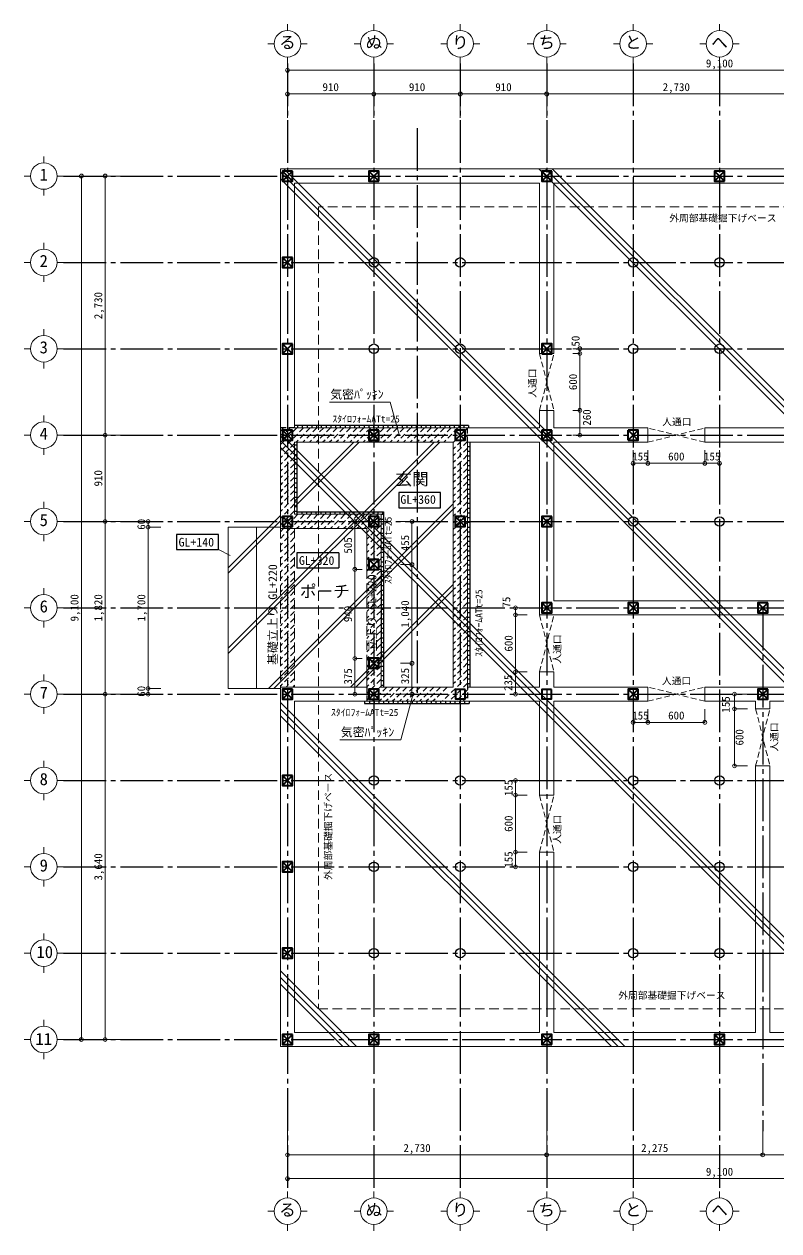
# Model space of a CAD drawing. Units: millimetres at full size, sheet at 1:50. Extents: x -26847 to 9830, y -6970 to 7062.
# Drawn here: x -26847 to -18899, y -5756 to 6961 of the extents above; entities that cross this region are included whole.
import ezdxf
from ezdxf.enums import TextEntityAlignment as Align

# ---------------------------------------------------------------- set-up
doc = ezdxf.new("R2010")
doc.units = ezdxf.units.MM
doc.header["$LTSCALE"] = 50
doc.header["$PDMODE"] = 32
doc.header["$PDSIZE"] = 40
for name, pattern in [('CHAIN2', [12, 9, -1, 1, -1]), ('DASHED1', [1.8, 1.2, -0.6]), ('DASHED2', [3, 2, -1])]:
    doc.linetypes.add(name, pattern=pattern)
for name, color, linetype, lineweight in [('3-0_補助線', 4, 'CHAIN2', 9), ('3-1_通り芯・通り番号', 4, 'Continuous', 9), ('3-2_柱(黄)', 6, 'Continuous', 25), ('3-3_仕上線(黄)', 4, 'Continuous', 9), ('3-4_下地・間柱(水色)', 5, 'Continuous', 25), ('3-5_サッシ・室内建具', 4, 'Continuous', 9), ('3-6_住宅設備・造作', 6, 'Continuous', 25), ('3-7_家具点線', 4, 'DASHED2', 9), ('3-9_建築設備', 4, 'Continuous', 9), ('3-A_文字', 2, 'Continuous', 9), ('3-C_予備', 134, 'DASHED1', 25), ('3-F_寸法・方位', 4, 'Continuous', 9)]:
    doc.layers.add(name, color=color, linetype=linetype, lineweight=lineweight)
doc.styles.add('ＭＳ ゴシック', font='')
doc.styles.get('ＭＳ ゴシック').set_extended_font_data('MS Gothic')

msp = doc.modelspace()

# ---------------------------------------------------------------- linework, layer by layer
at = {"layer": '3-0_補助線', "color": 134, "lineweight": 25}
for p, q in [((-24073.82, 6548.18), (-24073.82, -5342.52)), ((-23163.82, 6548.18), (-23163.82, -5342.52)), ((-22253.82, 6548.18), (-22253.82, -5342.52)), ((-21343.82, 6548.18), (-21343.82, -5342.52)), ((-20433.82, 6548.18), (-20433.82, -5342.52)), ((-19523.82, 6548.18), (-19523.82, -5342.52)), ((-22708.82, 5865.48), (-22708.82, -99.44)), ((-26433.83, 5360.56), (-11719.29, 5360.56)), ((-26433.83, 4450.56), (-11719.29, 4450.56)), ((-26433.83, 3540.56), (-11719.29, 3540.56)), ((-26433.83, 2630.56), (-11719.29, 2630.56)), ((-26433.83, 1720.56), (-11719.29, 1720.56)), ((-26433.83, 810.56), (-11719.29, 810.56)), ((-19068.82, 810.56), (-19068.82, -4704.87)), ((-26433.83, -99.44), (-11719.29, -99.44)), ((-26433.83, -1009.44), (-11719.29, -1009.44)), ((-26433.83, -1919.44), (-11719.29, -1919.44)), ((-26433.83, -2829.44), (-11719.29, -2829.44)), ((-26433.83, -3739.44), (-11719.29, -3739.44))]:
    msp.add_line(p, q, dxfattribs=at)
at = {"layer": '3-1_通り芯・通り番号'}
for p, q in [((-24073.82, 6961.32), (-24073.82, 6894.75)), ((-23163.82, 6961.32), (-23163.82, 6894.75)), ((-22253.82, 6961.32), (-22253.82, 6894.75)), ((-21343.82, 6961.32), (-21343.82, 6894.75)), ((-20433.82, 6961.32), (-20433.82, 6894.75)), ((-19523.82, 6961.32), (-19523.82, 6894.75)), ((-24280.38, 6754.75), (-24213.82, 6754.75)), ((-23933.82, 6754.75), (-23867.25, 6754.75)), ((-23370.38, 6754.75), (-23303.82, 6754.75)), ((-23023.82, 6754.75), (-22957.25, 6754.75)), ((-22460.38, 6754.75), (-22393.82, 6754.75)), ((-22113.82, 6754.75), (-22047.25, 6754.75)), ((-21550.38, 6754.75), (-21483.82, 6754.75)), ((-21203.82, 6754.75), (-21137.25, 6754.75)), ((-20640.38, 6754.75), (-20573.82, 6754.75)), ((-20293.82, 6754.75), (-20227.25, 6754.75)), ((-19730.38, 6754.75), (-19663.82, 6754.75)), ((-19383.82, 6754.75), (-19317.25, 6754.75)), ((-24073.82, 6614.75), (-24073.82, 6548.18)), ((-23163.82, 6614.75), (-23163.82, 6548.18)), ((-22253.82, 6614.75), (-22253.82, 6548.18)), ((-21343.82, 6614.75), (-21343.82, 6548.18)), ((-20433.82, 6614.75), (-20433.82, 6548.18)), ((-19523.82, 6614.75), (-19523.82, 6548.18)), ((-26640.4, 5567.13), (-26640.4, 5500.56)), ((-26846.97, 5360.56), (-26780.4, 5360.56)), ((-26500.4, 5360.56), (-26433.83, 5360.56)), ((-26640.4, 5220.56), (-26640.4, 5153.99)), ((-26640.4, 4657.13), (-26640.4, 4590.56)), ((-26846.97, 4450.56), (-26780.4, 4450.56)), ((-26500.4, 4450.56), (-26433.83, 4450.56)), ((-26640.4, 4310.56), (-26640.4, 4243.99)), ((-26640.4, 3747.13), (-26640.4, 3680.56)), ((-26846.97, 3540.56), (-26780.4, 3540.56)), ((-26500.4, 3540.56), (-26433.83, 3540.56)), ((-26640.4, 3400.56), (-26640.4, 3333.99)), ((-26640.4, 2837.13), (-26640.4, 2770.56)), ((-26846.97, 2630.56), (-26780.4, 2630.56)), ((-26500.4, 2630.56), (-26433.83, 2630.56)), ((-26640.4, 2490.56), (-26640.4, 2423.99)), ((-26640.4, 1927.13), (-26640.4, 1860.56)), ((-26846.97, 1720.56), (-26780.4, 1720.56)), ((-26500.4, 1720.56), (-26433.83, 1720.56)), ((-26640.4, 1580.56), (-26640.4, 1513.99)), ((-26640.4, 1017.13), (-26640.4, 950.56)), ((-26846.97, 810.56), (-26780.4, 810.56)), ((-26500.4, 810.56), (-26433.83, 810.56)), ((-26640.4, 670.56), (-26640.4, 603.99)), ((-26640.4, 107.13), (-26640.4, 40.56)), ((-26846.97, -99.44), (-26780.4, -99.44)), ((-26500.4, -99.44), (-26433.83, -99.44)), ((-26640.4, -239.44), (-26640.4, -306.01)), ((-26640.4, -802.87), (-26640.4, -869.44)), ((-26846.97, -1009.44), (-26780.4, -1009.44)), ((-26500.4, -1009.44), (-26433.83, -1009.44)), ((-26640.4, -1149.44), (-26640.4, -1216.01)), ((-26640.4, -1712.87), (-26640.4, -1779.44)), ((-26846.97, -1919.44), (-26780.4, -1919.44)), ((-26500.4, -1919.44), (-26433.83, -1919.44)), ((-26640.4, -2059.44), (-26640.4, -2126.01)), ((-26640.4, -2622.87), (-26640.4, -2689.44)), ((-26846.97, -2829.44), (-26780.4, -2829.44)), ((-26500.4, -2829.44), (-26433.83, -2829.44)), ((-26640.4, -2969.44), (-26640.4, -3036.01)), ((-26640.4, -3532.87), (-26640.4, -3599.44)), ((-26846.97, -3739.44), (-26780.4, -3739.44)), ((-26500.4, -3739.44), (-26433.83, -3739.44)), ((-26640.4, -3879.44), (-26640.4, -3946.01)), ((-24073.82, -5342.52), (-24073.82, -5409.09)), ((-23163.82, -5342.52), (-23163.82, -5409.09)), ((-22253.82, -5342.52), (-22253.82, -5409.09)), ((-21343.82, -5342.52), (-21343.82, -5409.09)), ((-20433.82, -5342.52), (-20433.82, -5409.09)), ((-19523.82, -5342.52), (-19523.82, -5409.09)), ((-24280.38, -5549.09), (-24213.82, -5549.09)), ((-23933.82, -5549.09), (-23867.25, -5549.09)), ((-23370.38, -5549.09), (-23303.82, -5549.09)), ((-23023.82, -5549.09), (-22957.25, -5549.09)), ((-22460.38, -5549.09), (-22393.82, -5549.09)), ((-22113.82, -5549.09), (-22047.25, -5549.09)), ((-21550.38, -5549.09), (-21483.82, -5549.09)), ((-21203.82, -5549.09), (-21137.25, -5549.09)), ((-20640.38, -5549.09), (-20573.82, -5549.09)), ((-20293.82, -5549.09), (-20227.25, -5549.09)), ((-19730.38, -5549.09), (-19663.82, -5549.09)), ((-19383.82, -5549.09), (-19317.25, -5549.09)), ((-24073.82, -5689.09), (-24073.82, -5755.65)), ((-23163.82, -5689.09), (-23163.82, -5755.65)), ((-22253.82, -5689.09), (-22253.82, -5755.65)), ((-21343.82, -5689.09), (-21343.82, -5755.65)), ((-20433.82, -5689.09), (-20433.82, -5755.65)), ((-19523.82, -5689.09), (-19523.82, -5755.65))]:
    msp.add_line(p, q, dxfattribs=at)
for centre in [(-24073.82, 6754.75), (-23163.82, 6754.75), (-22253.82, 6754.75), (-21343.82, 6754.75), (-20433.82, 6754.75), (-19523.82, 6754.75), (-26640.4, 5360.56), (-26640.4, 4450.56), (-26640.4, 3540.56), (-26640.4, 2630.56), (-26640.4, 1720.56), (-26640.4, 810.56), (-26640.4, -99.44), (-26640.4, -1009.44), (-26640.4, -1919.44), (-26640.4, -2829.44), (-26640.4, -3739.44), (-24073.82, -5549.09), (-23163.82, -5549.09), (-22253.82, -5549.09), (-21343.82, -5549.09), (-20433.82, -5549.09), (-19523.82, -5549.09)]:
    msp.add_circle(centre, 140, dxfattribs=at)
at = {"layer": '3-2_柱(黄)', "color": 3, "lineweight": 40}
for p, q in [((-24021.32, 5308.06), (-24126.32, 5413.06)), ((-24021.32, 5413.06), (-24126.32, 5308.06)), ((-23216.32, 5308.06), (-23111.32, 5413.06)), ((-23111.32, 5308.06), (-23216.32, 5413.06)), ((-21291.32, 5413.06), (-21396.32, 5308.06)), ((-21291.32, 5308.06), (-21396.32, 5413.06)), ((-19576.32, 5308.06), (-19471.32, 5413.06)), ((-19471.32, 5308.06), (-19576.32, 5413.06)), ((-24021.32, 4503.06), (-24126.32, 4398.06)), ((-24021.32, 4398.06), (-24126.32, 4503.06)), ((-24021.32, 3488.06), (-24126.32, 3593.06)), ((-24021.32, 3593.06), (-24126.32, 3488.06)), ((-21396.32, 3488.06), (-21291.32, 3593.06)), ((-21396.32, 3593.06), (-21291.32, 3488.06)), ((-24021.32, 2683.06), (-24126.32, 2578.06)), ((-24021.32, 2578.06), (-24126.32, 2683.06)), ((-23111.32, 2683.06), (-23216.32, 2578.06)), ((-23111.32, 2578.06), (-23216.32, 2683.06)), ((-22201.32, 2578.06), (-22306.32, 2683.06)), ((-22201.32, 2683.06), (-22306.32, 2578.06)), ((-21291.32, 2683.06), (-21396.32, 2683.06)), ((-21291.32, 2683.06), (-21396.32, 2578.06)), ((-21396.32, 2683.06), (-21396.32, 2578.06)), ((-21291.32, 2578.06), (-21291.32, 2683.06)), ((-20381.32, 2683.06), (-20486.32, 2578.06)), ((-20486.32, 2683.06), (-20381.32, 2578.06)), ((-20486.32, 2578.06), (-20486.32, 2683.06)), ((-24021.32, 1773.06), (-24126.32, 1668.06)), ((-24021.32, 1668.06), (-24126.32, 1773.06)), ((-23111.32, 1668.06), (-23216.32, 1773.06)), ((-23111.32, 1773.06), (-23216.32, 1668.06)), ((-22201.32, 1773.06), (-22306.32, 1668.06)), ((-22201.32, 1668.06), (-22306.32, 1773.06)), ((-21291.32, 1773.06), (-21396.32, 1668.06)), ((-21291.32, 1668.06), (-21396.32, 1773.06)), ((-23111.32, 1318.06), (-23216.32, 1213.06)), ((-23111.32, 1213.06), (-23216.32, 1318.06)), ((-21291.32, 863.06), (-21396.32, 758.06)), ((-21291.32, 758.06), (-21396.32, 863.06)), ((-20381.32, 863.06), (-20486.32, 758.06)), ((-20381.32, 758.06), (-20486.32, 863.06)), ((-19016.32, 863.06), (-19121.32, 758.06)), ((-19016.32, 758.06), (-19121.32, 863.06)), ((-23111.32, 173.06), (-23216.32, 278.06)), ((-23111.32, 278.06), (-23216.32, 173.06)), ((-24021.32, -46.94), (-24126.32, -151.94)), ((-24021.32, -151.94), (-24126.32, -46.94)), ((-23111.32, -46.94), (-23216.32, -151.94)), ((-23111.32, -151.94), (-23216.32, -46.94)), ((-20381.32, -46.94), (-20486.32, -151.94)), ((-20381.32, -151.94), (-20486.32, -46.94)), ((-19016.32, -46.94), (-19121.32, -151.94)), ((-19016.32, -151.94), (-19121.32, -46.94)), ((-24021.32, -1061.94), (-24126.32, -956.94)), ((-24021.32, -956.94), (-24126.32, -1061.94)), ((-24021.32, -1866.94), (-24126.32, -1971.94)), ((-24021.32, -1971.94), (-24126.32, -1866.94)), ((-24021.32, -2776.94), (-24126.32, -2881.94)), ((-24021.32, -2881.94), (-24126.32, -2776.94)), ((-24021.32, -3791.94), (-24126.32, -3686.94)), ((-24021.32, -3686.94), (-24126.32, -3791.94)), ((-23111.32, -3791.94), (-23216.32, -3686.94)), ((-23216.32, -3791.94), (-23111.32, -3686.94)), ((-21396.32, -3791.94), (-21291.32, -3686.94)), ((-21291.32, -3791.94), (-21396.32, -3686.94)), ((-19471.32, -3791.94), (-19576.32, -3686.94)), ((-19576.32, -3791.94), (-19471.32, -3686.94))]:
    msp.add_line(p, q, dxfattribs=at)
for points in [[(-24021.32, 5413.06), (-24126.32, 5413.06), (-24126.32, 5308.06), (-24021.32, 5308.06)], [(-23111.32, 5308.06), (-23111.32, 5413.06), (-23216.32, 5413.06), (-23216.32, 5308.06)], [(-21291.32, 5413.06), (-21396.32, 5413.06), (-21396.32, 5308.06), (-21291.32, 5308.06)], [(-19471.32, 5308.06), (-19471.32, 5413.06), (-19576.32, 5413.06), (-19576.32, 5308.06)], [(-24021.32, 4503.06), (-24126.32, 4503.06), (-24126.32, 4398.06), (-24021.32, 4398.06)], [(-24021.32, 3593.06), (-24126.32, 3593.06), (-24126.32, 3488.06), (-24021.32, 3488.06)], [(-21396.32, 3488.06), (-21291.32, 3488.06), (-21291.32, 3593.06), (-21396.32, 3593.06)], [(-24021.32, 2683.06), (-24126.32, 2683.06), (-24126.32, 2578.06), (-24021.32, 2578.06)], [(-23111.32, 2683.06), (-23216.32, 2683.06), (-23216.32, 2578.06), (-23111.32, 2578.06)], [(-22201.32, 2683.06), (-22306.32, 2683.06), (-22306.32, 2578.06), (-22201.32, 2578.06)], [(-24021.32, 1773.06), (-24126.32, 1773.06), (-24126.32, 1668.06), (-24021.32, 1668.06)], [(-23111.32, 1773.06), (-23216.32, 1773.06), (-23216.32, 1668.06), (-23111.32, 1668.06)], [(-22201.32, 1773.06), (-22306.32, 1773.06), (-22306.32, 1668.06), (-22201.32, 1668.06)], [(-21291.32, 1773.06), (-21396.32, 1773.06), (-21396.32, 1668.06), (-21291.32, 1668.06)], [(-23111.32, 1318.06), (-23216.32, 1318.06), (-23216.32, 1213.06), (-23111.32, 1213.06)], [(-21291.32, 863.06), (-21396.32, 863.06), (-21396.32, 758.06), (-21291.32, 758.06)], [(-20381.32, 863.06), (-20486.32, 863.06), (-20486.32, 758.06), (-20381.32, 758.06)], [(-19016.32, 863.06), (-19121.32, 863.06), (-19121.32, 758.06), (-19016.32, 758.06)], [(-23111.32, 278.06), (-23216.32, 278.06), (-23216.32, 173.06), (-23111.32, 173.06)], [(-24021.32, -46.94), (-24126.32, -46.94), (-24126.32, -151.94), (-24021.32, -151.94)], [(-23111.32, -46.94), (-23216.32, -46.94), (-23216.32, -151.94), (-23111.32, -151.94)], [(-22203.82, -49.44), (-22303.82, -49.44), (-22303.82, -149.44), (-22203.82, -149.44)], [(-21293.82, -49.44), (-21393.82, -49.44), (-21393.82, -149.44), (-21293.82, -149.44)], [(-20381.32, -46.94), (-20486.32, -46.94), (-20486.32, -151.94), (-20381.32, -151.94)], [(-19016.32, -46.94), (-19121.32, -46.94), (-19121.32, -151.94), (-19016.32, -151.94)], [(-24021.32, -956.94), (-24126.32, -956.94), (-24126.32, -1061.94), (-24021.32, -1061.94)], [(-24021.32, -1866.94), (-24126.32, -1866.94), (-24126.32, -1971.94), (-24021.32, -1971.94)], [(-24021.32, -2776.94), (-24126.32, -2776.94), (-24126.32, -2881.94), (-24021.32, -2881.94)], [(-24021.32, -3686.94), (-24126.32, -3686.94), (-24126.32, -3791.94), (-24021.32, -3791.94)], [(-23111.32, -3791.94), (-23111.32, -3686.94), (-23216.32, -3686.94), (-23216.32, -3791.94)], [(-21291.32, -3791.94), (-21291.32, -3686.94), (-21396.32, -3686.94), (-21396.32, -3791.94)], [(-19471.32, -3791.94), (-19471.32, -3686.94), (-19576.32, -3686.94), (-19576.32, -3791.94)]]:
    msp.add_lwpolyline(points, close=True, dxfattribs=at)
for points in [[(-21396.32, 2578.06), (-21291.32, 2578.06), (-21396.32, 2683.06)], [(-20486.32, 2578.06), (-20381.32, 2578.06), (-20381.32, 2683.06), (-20486.32, 2683.06)]]:
    msp.add_lwpolyline(points, dxfattribs=at)
at = {"layer": '3-3_仕上線(黄)'}
for p, q in [((-23998.82, 5285.56), (-23998.82, 2705.56)), ((-21418.82, 5285.56), (-23998.82, 5285.56)), ((-21418.82, 5285.56), (-21418.82, 3490.56)), ((-18688.82, 5285.56), (-21268.82, 5285.56)), ((-21268.82, 5285.56), (-21268.82, 3490.56)), ((-21418.82, 3490.56), (-21268.82, 3490.56)), ((-21418.82, 2890.56), (-21268.82, 2890.56)), ((-21418.82, 2890.56), (-21418.82, 2705.56)), ((-21268.82, 2890.56), (-21268.82, 2705.56)), ((-21418.82, 2705.56), (-23998.82, 2705.56)), ((-20278.74, 2705.56), (-21268.82, 2705.56)), ((-18688.82, 2705.56), (-19678.74, 2705.56)), ((-23088.82, 2555.56), (-23998.82, 2555.56)), ((-23998.82, 2555.56), (-23998.82, 1795.56)), ((-22328.82, 2555.56), (-23088.82, 2555.56)), ((-22328.82, 2555.56), (-22328.82, -24.44)), ((-22178.82, 2555.56), (-22178.82, -24.44)), ((-21418.82, 2555.56), (-22178.82, 2555.56)), ((-21418.82, 2555.56), (-21418.82, 735.56)), ((-20278.74, 2555.56), (-21268.82, 2555.56)), ((-21268.82, 2555.56), (-21268.82, 885.56)), ((-17778.82, 2555.56), (-19678.74, 2555.56)), ((-23998.82, 1795.56), (-23088.82, 1795.56)), ((-23088.82, 1795.56), (-23088.82, 1215.56)), ((-24698.82, 1660.56), (-24698.82, -39.44)), ((-24698.82, 1660.56), (-24148.82, 1660.56)), ((-24398.82, 1660.56), (-24398.82, -39.44)), ((-23238.82, 1645.56), (-23238.82, 1215.56)), ((-24799.15, 1423.92), (-24675.72, 1360.59)), ((-23088.82, 1215.56), (-23238.82, 1215.56)), ((-17778.82, 885.56), (-21268.82, 885.56)), ((-17778.82, 735.56), (-21418.82, 735.56)), ((-23088.82, 275.56), (-23238.82, 275.56)), ((-23238.82, 275.56), (-23238.82, -24.44)), ((-23088.82, 275.56), (-23088.82, -24.44)), ((-21418.82, 135.56), (-21418.82, -24.44)), ((-21268.82, 135.56), (-21268.82, -24.44)), ((-24698.82, -39.44), (-24148.82, -39.44)), ((-24148.82, -24.44), (-24148.82, -3814.44)), ((-24148.82, -24.44), (-23238.82, -24.44)), ((-23088.82, -24.44), (-22328.82, -24.44)), ((-22178.82, -24.44), (-21418.82, -24.44)), ((-21268.82, -24.44), (-20278.89, -24.44)), ((-23998.82, -174.44), (-23998.82, -3664.44)), ((-23998.82, -174.44), (-21418.82, -174.44)), ((-21418.82, -174.44), (-21418.82, -1164.44)), ((-21268.82, -174.44), (-20278.89, -174.44)), ((-21268.82, -1164.44), (-21268.82, -174.44)), ((-19678.89, -174.44), (-19143.82, -174.44)), ((-19143.82, -174.44), (-19143.82, -254.44)), ((-18993.82, -174.44), (-18993.82, -254.44)), ((-18993.82, -174.44), (-17548.74, -174.44)), ((-19143.82, -854.44), (-19143.82, -3664.44)), ((-21418.82, -3664.44), (-21418.82, -1764.44)), ((-21268.82, -3664.44), (-21268.82, -1764.44)), ((-23998.82, -3664.44), (-21418.82, -3664.44)), ((-21268.82, -3664.44), (-19143.82, -3664.44))]:
    msp.add_line(p, q, dxfattribs=at)
at = {"layer": '3-3_仕上線(黄)', "linetype": 'DASHED1'}
for p, q in [((-24044.44, 1645.56), (-24148.82, 1541.18)), ((-24115.15, 1645.56), (-24148.82, 1611.89)), ((-23998.82, 1620.47), (-24148.82, 1470.47)), ((-23998.82, 1549.76), (-24148.82, 1399.76)), ((-23998.82, 1479.05), (-24148.82, 1329.05)), ((-23998.82, 1408.34), (-24148.82, 1258.34)), ((-23998.82, 1337.63), (-24148.82, 1187.63)), ((-23998.82, 1266.92), (-24148.82, 1116.92)), ((-23998.82, 1196.21), (-24148.82, 1046.21)), ((-23218.05, 1215.56), (-23238.82, 1194.8)), ((-23147.34, 1215.56), (-23238.82, 1124.09)), ((-23088.82, 1203.38), (-23238.82, 1053.38)), ((-23998.82, 1125.5), (-24148.82, 975.5)), ((-23998.82, 1054.78), (-24148.82, 904.78)), ((-23088.82, 1132.67), (-23238.82, 982.67)), ((-23088.82, 1061.96), (-23238.82, 911.96)), ((-23998.82, 984.07), (-24148.82, 834.07)), ((-23998.82, 913.36), (-24148.82, 763.36)), ((-23088.82, 991.24), (-23238.82, 841.24)), ((-23088.82, 920.53), (-23238.82, 770.53)), ((-23998.82, 842.65), (-24148.82, 692.65)), ((-23998.82, 771.94), (-24148.82, 621.94)), ((-23088.82, 849.82), (-23238.82, 699.82)), ((-23088.82, 779.11), (-23238.82, 629.11)), ((-23998.82, 701.23), (-24148.82, 551.23)), ((-23088.82, 708.4), (-23238.82, 558.4)), ((-23088.82, 637.69), (-23238.82, 487.69)), ((-23998.82, 630.52), (-24148.82, 480.52)), ((-23998.82, 559.81), (-24148.82, 409.81)), ((-23088.82, 566.98), (-23238.82, 416.98)), ((-23998.82, 489.1), (-24148.82, 339.1)), ((-23998.82, 418.39), (-24148.82, 268.39)), ((-23088.82, 496.27), (-23238.82, 346.27)), ((-23088.82, 425.56), (-23238.82, 275.56)), ((-23998.82, 347.68), (-24148.82, 197.68)), ((-23998.82, 276.97), (-24148.82, 126.97)), ((-23088.82, 347.64), (-23160.9, 275.56)), ((-23998.82, 206.26), (-24148.82, 56.26)), ((-23998.82, 135.55), (-24148.82, -14.45)), ((-23998.82, 64.84), (-24088.09, -24.44)), ((-23998.82, -5.88), (-24017.38, -24.44))]:
    msp.add_line(p, q, dxfattribs=at)
at = {"layer": '3-3_仕上線(黄)'}
for points in [[(-24148.82, -3814.44), (-14898.82, -3814.44), (-14898.82, 5435.56), (-24148.82, 5435.56)], [(-24148.82, 5435.56), (-24148.82, 1645.56), (-23238.82, 1645.56)], [(-19678.89, -24.44), (-17778.82, -24.44), (-17778.82, 735.56)], [(-18993.82, -854.44), (-18993.82, -3664.44), (-16868.82, -3664.44)]]:
    msp.add_lwpolyline(points, dxfattribs=at)
at = {"layer": '3-4_下地・間柱(水色)'}
for centre in [(-23163.82, 4450.56), (-22253.82, 4450.56), (-20433.82, 4450.56), (-19523.82, 4450.56), (-23163.82, 3540.56), (-22253.82, 3540.56), (-20433.82, 3540.56), (-19523.82, 3540.56), (-20433.82, 1720.56), (-19523.82, 1720.56), (-23163.82, -1009.44), (-22253.82, -1009.44), (-20433.82, -1009.44), (-19523.82, -1009.44), (-23163.82, -1919.44), (-22253.82, -1919.44), (-20433.82, -1919.44), (-19523.82, -1919.44), (-23163.82, -2829.44), (-22253.82, -2829.44), (-20433.82, -2829.44), (-19523.82, -2829.44)]:
    msp.add_circle(centre, 50, dxfattribs=at)
at = {"layer": '3-5_サッシ・室内建具', "linetype": 'DASHED1'}
for p, q in [((-21418.82, 3490.56), (-21268.82, 2890.56)), ((-21418.82, 2890.56), (-21268.82, 3490.56)), ((-20278.74, 2555.56), (-19678.74, 2705.56)), ((-19678.74, 2555.56), (-20278.74, 2705.56)), ((-21418.82, 735.56), (-21268.82, 135.56)), ((-21418.82, 135.56), (-21268.82, 735.56)), ((-19678.89, -174.44), (-20278.89, -24.44)), ((-20278.89, -174.44), (-19678.89, -24.44)), ((-19143.82, -254.44), (-18993.82, -854.44)), ((-19143.82, -854.44), (-18993.82, -254.44)), ((-21418.82, -1164.44), (-21268.82, -1764.44)), ((-21418.82, -1764.44), (-21268.82, -1164.44))]:
    msp.add_line(p, q, dxfattribs=at)
at = {"layer": '3-5_サッシ・室内建具'}
for p, q in [((-20278.74, 2580.94), (-20278.74, 2705.56)), ((-19678.74, 2555.56), (-19678.74, 2705.56)), ((-20278.74, 2555.56), (-20278.74, 2580.94)), ((-20433.82, 2332.99), (-20433.82, 2471.58)), ((-20278.74, 2332.99), (-20278.74, 2471.58)), ((-19678.74, 2332.99), (-19678.74, 2471.58)), ((-19523.82, 2332.99), (-19523.82, 2471.58)), ((-20278.74, 2332.99), (-20433.82, 2332.99)), ((-19678.74, 2332.99), (-20278.74, 2332.99)), ((-19523.82, 2332.99), (-19678.74, 2332.99)), ((-21418.82, 135.56), (-21268.82, 135.56)), ((-20278.89, -174.44), (-20278.89, -24.44)), ((-19678.89, -149.06), (-19678.89, -24.44)), ((-19366.38, -99.44), (-19227.79, -99.44)), ((-19366.38, -254.44), (-19366.38, -99.44)), ((-19678.89, -174.44), (-19678.89, -149.06)), ((-20278.89, -397.01), (-20278.89, -258.42)), ((-19678.89, -397.01), (-19678.89, -258.42)), ((-19366.38, -254.44), (-19227.79, -254.44)), ((-19366.38, -854.44), (-19366.38, -254.44)), ((-19143.82, -254.44), (-18993.82, -254.44)), ((-20433.82, -397.01), (-20278.89, -397.01)), ((-20278.89, -397.01), (-19678.89, -397.01)), ((-19366.38, -854.44), (-19227.79, -854.44)), ((-19143.82, -854.44), (-18993.82, -854.44)), ((-21418.82, -1164.44), (-21268.82, -1164.44)), ((-21418.82, -1764.44), (-21268.82, -1764.44))]:
    msp.add_line(p, q, dxfattribs=at)
for p in [(-20433.82, 2332.99), (-20278.74, 2332.99), (-19678.74, 2332.99), (-19523.82, 2332.99), (-19366.38, -99.44), (-19366.38, -254.44), (-20433.82, -397.01), (-20278.89, -397.01), (-19678.89, -397.01), (-19366.38, -854.44)]:
    msp.add_point(p, dxfattribs=at)
at = {"layer": '3-6_住宅設備・造作'}
for p, q in [((-22167.58, 2730.56), (-23998.82, 2730.56)), ((-23967.58, 2730.56), (-23967.58, 2705.56)), ((-23917.58, 2730.56), (-23917.58, 2705.56)), ((-23867.58, 2730.56), (-23867.58, 2705.56)), ((-23817.58, 2730.56), (-23817.58, 2705.56)), ((-23767.58, 2730.56), (-23767.58, 2705.56)), ((-23717.58, 2730.56), (-23717.58, 2705.56)), ((-23667.58, 2730.56), (-23667.58, 2705.56)), ((-23617.58, 2730.56), (-23617.58, 2705.56)), ((-23567.58, 2730.56), (-23567.58, 2705.56)), ((-23517.58, 2730.56), (-23517.58, 2705.56)), ((-23467.58, 2730.56), (-23467.58, 2705.56)), ((-23417.58, 2730.56), (-23417.58, 2705.56)), ((-23367.58, 2730.56), (-23367.58, 2705.56)), ((-23317.58, 2730.56), (-23317.58, 2705.56)), ((-23267.58, 2730.56), (-23267.58, 2705.56)), ((-23217.58, 2730.56), (-23217.58, 2705.56)), ((-23167.58, 2730.56), (-23167.58, 2705.56)), ((-23117.58, 2730.56), (-23117.58, 2705.56)), ((-23067.58, 2730.56), (-23067.58, 2705.56)), ((-23017.58, 2730.56), (-23017.58, 2705.56)), ((-22967.58, 2730.56), (-22967.58, 2705.56)), ((-22917.58, 2730.56), (-22917.58, 2705.56)), ((-22867.58, 2730.56), (-22867.58, 2705.56)), ((-22817.58, 2730.56), (-22817.58, 2705.56)), ((-22767.58, 2730.56), (-22767.58, 2705.56)), ((-22717.58, 2730.56), (-22717.58, 2705.56)), ((-22667.58, 2730.56), (-22667.58, 2705.56)), ((-22617.58, 2730.56), (-22617.58, 2705.56)), ((-22567.58, 2730.56), (-22567.58, 2705.56)), ((-22517.58, 2730.56), (-22517.58, 2705.56)), ((-22467.58, 2730.56), (-22467.58, 2705.56)), ((-22417.58, 2730.56), (-22417.58, 2705.56)), ((-22367.58, 2730.56), (-22367.58, 2705.56)), ((-22317.58, 2730.56), (-22317.58, 2705.56)), ((-22267.58, 2730.56), (-22267.58, 2705.56)), ((-22217.58, 2730.56), (-22217.58, 2705.56)), ((-22167.58, 2730.56), (-22167.58, 2705.56)), ((-23973.82, 2555.56), (-23973.82, 1795.56)), ((-22153.82, 2555.56), (-22153.82, -24.44)), ((-23973.82, 2523.9), (-23998.82, 2523.9)), ((-23973.82, 2473.9), (-23998.82, 2473.9)), ((-23973.82, 2423.9), (-23998.82, 2423.9)), ((-22153.82, 2508.06), (-22178.82, 2508.06)), ((-22153.82, 2458.06), (-22178.82, 2458.06)), ((-23973.82, 2373.9), (-23998.82, 2373.9)), ((-23973.82, 2323.9), (-23998.82, 2323.9)), ((-22153.82, 2408.06), (-22178.82, 2408.06)), ((-22153.82, 2358.06), (-22178.82, 2358.06)), ((-22153.82, 2308.06), (-22178.82, 2308.06)), ((-23973.82, 2273.9), (-23998.82, 2273.9)), ((-23973.82, 2223.9), (-23998.82, 2223.9)), ((-23973.82, 2173.9), (-23998.82, 2173.9)), ((-22153.82, 2258.06), (-22178.82, 2258.06)), ((-22153.82, 2208.06), (-22178.82, 2208.06)), ((-23973.82, 2123.9), (-23998.82, 2123.9)), ((-23973.82, 2073.9), (-23998.82, 2073.9)), ((-22153.82, 2158.06), (-22178.82, 2158.06)), ((-22153.82, 2108.06), (-22178.82, 2108.06)), ((-22153.82, 2058.06), (-22178.82, 2058.06)), ((-23973.82, 2023.9), (-23998.82, 2023.9)), ((-23973.82, 1973.9), (-23998.82, 1973.9)), ((-23973.82, 1923.9), (-23998.82, 1923.9)), ((-22153.82, 2008.06), (-22178.82, 2008.06)), ((-22153.82, 1958.06), (-22178.82, 1958.06)), ((-22153.82, 1908.06), (-22178.82, 1908.06)), ((-23973.82, 1873.9), (-23998.82, 1873.9)), ((-23973.82, 1823.9), (-23998.82, 1823.9)), ((-23923.82, 1820.56), (-23923.82, 1795.56)), ((-23873.82, 1820.56), (-23873.82, 1795.56)), ((-23823.82, 1820.56), (-23823.82, 1795.56)), ((-23773.82, 1820.56), (-23773.82, 1795.56)), ((-23723.82, 1820.56), (-23723.82, 1795.56)), ((-23673.82, 1820.56), (-23673.82, 1795.56)), ((-23623.82, 1820.56), (-23623.82, 1795.56)), ((-23573.82, 1820.56), (-23573.82, 1795.56)), ((-23523.82, 1820.56), (-23523.82, 1795.56)), ((-23473.82, 1820.56), (-23473.82, 1795.56)), ((-23423.82, 1820.56), (-23423.82, 1795.56)), ((-23373.82, 1820.56), (-23373.82, 1795.56)), ((-23323.82, 1820.56), (-23323.82, 1795.56)), ((-23273.82, 1820.56), (-23273.82, 1795.56)), ((-23223.82, 1820.56), (-23223.82, 1795.56)), ((-23173.82, 1820.56), (-23173.82, 1795.56)), ((-23123.82, 1820.56), (-23123.82, 1795.56)), ((-23088.82, 1795.56), (-23063.82, 1795.56)), ((-23073.82, 1820.56), (-23073.82, 1795.56)), ((-22153.82, 1858.06), (-22178.82, 1858.06)), ((-22153.82, 1808.06), (-22178.82, 1808.06)), ((-23088.82, 1745.56), (-23063.82, 1745.56)), ((-23088.82, 1695.56), (-23063.82, 1695.56)), ((-22153.82, 1758.06), (-22178.82, 1758.06)), ((-22153.82, 1708.06), (-22178.82, 1708.06)), ((-22153.82, 1658.06), (-22178.82, 1658.06)), ((-23088.82, 1645.56), (-23063.82, 1645.56)), ((-23088.82, 1595.56), (-23063.82, 1595.56)), ((-23088.82, 1545.56), (-23063.82, 1545.56)), ((-22153.82, 1608.06), (-22178.82, 1608.06)), ((-22153.82, 1558.06), (-22178.82, 1558.06)), ((-23088.82, 1495.56), (-23063.82, 1495.56)), ((-23088.82, 1445.56), (-23063.82, 1445.56)), ((-22153.82, 1508.06), (-22178.82, 1508.06)), ((-22153.82, 1458.06), (-22178.82, 1458.06)), ((-22153.82, 1408.06), (-22178.82, 1408.06)), ((-23088.82, 1395.56), (-23063.82, 1395.56)), ((-23088.82, 1345.56), (-23063.82, 1345.56)), ((-23088.82, 1295.56), (-23063.82, 1295.56)), ((-22153.82, 1358.06), (-22178.82, 1358.06)), ((-22153.82, 1308.06), (-22178.82, 1308.06)), ((-23088.82, 1245.56), (-23063.82, 1245.56)), ((-23088.82, 1215.56), (-23088.82, 275.56)), ((-23088.82, 1195.56), (-23063.82, 1195.56)), ((-23088.82, 1145.56), (-23063.82, 1145.56)), ((-22153.82, 1258.06), (-22178.82, 1258.06)), ((-22153.82, 1208.06), (-22178.82, 1208.06)), ((-22153.82, 1158.06), (-22178.82, 1158.06)), ((-23088.82, 1095.56), (-23063.82, 1095.56)), ((-23088.82, 1045.56), (-23063.82, 1045.56)), ((-22153.82, 1108.06), (-22178.82, 1108.06)), ((-22153.82, 1058.06), (-22178.82, 1058.06)), ((-23088.82, 995.56), (-23063.82, 995.56)), ((-23088.82, 945.56), (-23063.82, 945.56)), ((-23088.82, 895.56), (-23063.82, 895.56)), ((-22153.82, 1008.06), (-22178.82, 1008.06)), ((-22153.82, 958.06), (-22178.82, 958.06)), ((-22153.82, 908.06), (-22178.82, 908.06)), ((-23088.82, 845.56), (-23063.82, 845.56)), ((-23088.82, 795.56), (-23063.82, 795.56)), ((-22153.82, 858.06), (-22178.82, 858.06)), ((-22153.82, 808.06), (-22178.82, 808.06)), ((-23088.82, 745.56), (-23063.82, 745.56)), ((-23088.82, 695.56), (-23063.82, 695.56)), ((-23088.82, 645.56), (-23063.82, 645.56)), ((-22153.82, 758.06), (-22178.82, 758.06)), ((-22153.82, 708.06), (-22178.82, 708.06)), ((-22153.82, 658.06), (-22178.82, 658.06)), ((-23088.82, 595.56), (-23063.82, 595.56)), ((-23088.82, 545.56), (-23063.82, 545.56)), ((-22153.82, 608.06), (-22178.82, 608.06)), ((-22153.82, 558.06), (-22178.82, 558.06)), ((-23088.82, 495.56), (-23063.82, 495.56)), ((-23088.82, 445.56), (-23063.82, 445.56)), ((-23088.82, 395.56), (-23063.82, 395.56)), ((-22153.82, 508.06), (-22178.82, 508.06)), ((-22153.82, 458.06), (-22178.82, 458.06)), ((-22153.82, 408.06), (-22178.82, 408.06)), ((-23088.82, 345.56), (-23063.82, 345.56)), ((-23088.82, 295.56), (-23063.82, 295.56)), ((-22153.82, 358.06), (-22178.82, 358.06)), ((-22153.82, 308.06), (-22178.82, 308.06)), ((-22153.82, 258.06), (-22178.82, 258.06)), ((-23088.82, 245.56), (-23063.82, 245.56)), ((-23088.82, 195.56), (-23063.82, 195.56)), ((-23088.82, 145.56), (-23063.82, 145.56)), ((-22153.82, 208.06), (-22178.82, 208.06)), ((-22153.82, 158.06), (-22178.82, 158.06)), ((-23088.82, 95.56), (-23063.82, 95.56)), ((-23088.82, 45.56), (-23063.82, 45.56)), ((-22153.82, 108.06), (-22178.82, 108.06)), ((-22153.82, 58.06), (-22178.82, 58.06)), ((-22153.82, 8.06), (-22178.82, 8.06)), ((-23088.82, -4.44), (-23063.82, -4.44)), ((-23211.03, -174.44), (-23211.03, -199.44)), ((-23161.03, -174.44), (-23161.03, -199.44)), ((-23111.03, -174.44), (-23111.03, -199.44)), ((-23061.03, -174.44), (-23061.03, -199.44)), ((-23011.03, -174.44), (-23011.03, -199.44)), ((-22961.03, -174.44), (-22961.03, -199.44)), ((-22911.03, -174.44), (-22911.03, -199.44)), ((-22861.03, -174.44), (-22861.03, -199.44)), ((-22811.03, -174.44), (-22811.03, -199.44)), ((-22761.03, -174.44), (-22761.03, -199.44)), ((-22711.03, -174.44), (-22711.03, -199.44)), ((-22661.03, -174.44), (-22661.03, -199.44)), ((-22611.03, -174.44), (-22611.03, -199.44)), ((-22561.03, -174.44), (-22561.03, -199.44)), ((-22511.03, -174.44), (-22511.03, -199.44)), ((-22461.03, -174.44), (-22461.03, -199.44)), ((-22411.03, -174.44), (-22411.03, -199.44)), ((-22361.03, -174.44), (-22361.03, -199.44)), ((-22311.32, -174.44), (-22311.32, -199.44)), ((-22261.32, -174.44), (-22261.32, -199.44)), ((-22211.32, -174.44), (-22211.32, -199.44)), ((-22161.32, -174.44), (-22161.32, -199.44))]:
    msp.add_line(p, q, dxfattribs=at)
for points in [[(-23973.82, 1820.56), (-23063.82, 1820.56), (-23063.82, -24.44)], [(-23261.03, -174.44), (-23261.03, -199.44), (-22161.32, -199.44)]]:
    msp.add_lwpolyline(points, dxfattribs=at)
at = {"layer": '3-7_家具点線'}
for p, q in [((-23748.82, 5035.56), (-23748.82, -3414.44)), ((-24148.82, 1645.56), (-24148.82, -24.44)), ((-23998.82, 1645.56), (-23998.82, -24.44)), ((-23238.82, 1215.56), (-23238.82, 275.56)), ((-23748.82, -3414.44), (-15298.82, -3414.44))]:
    msp.add_line(p, q, dxfattribs=at)
msp.add_lwpolyline([(-15298.82, -3414.44), (-15298.82, 5035.56), (-23748.82, 5035.56)], dxfattribs=at)
at = {"layer": '3-9_建築設備'}
msp.add_line((-23407.56, 2555.56), (-23319.74, 2555.56), dxfattribs=at)
at = {"layer": '3-A_文字', "color": 134, "lineweight": 25}
for p, q in [((-14934.1, -3814.44), (-24148.82, 5400.28)), ((-14898.82, -3779.01), (-24113.39, 5435.56)), ((-14898.82, -1092.01), (-21426.38, 5435.56)), ((-14898.82, -1021.29), (-21355.67, 5435.56)), ((-14898.82, -950.58), (-21284.96, 5435.56)), ((-15004.81, -3814.44), (-24148.82, 5329.57)), ((-22470.82, 2555.56), (-24698.82, 327.56)), ((-22527.38, 2555.56), (-24698.82, 384.13)), ((-17691.81, -3814.44), (-24148.82, 2642.56)), ((-17762.52, -3814.44), (-24148.82, 2571.85)), ((-23319.34, 2555.56), (-23998.82, 1876.09)), ((-23375.91, 2555.56), (-23998.82, 1932.66)), ((-17833.24, -3814.44), (-24148.82, 2501.14)), ((-22462.3, 2023.85), (-22902.08, 2023.85)), ((-24148.82, 1782.66), (-24698.82, 1232.66)), ((-22328.82, 1905.6), (-24273.86, -39.44)), ((-22328.82, 1849.03), (-24217.29, -39.44)), ((-24148.82, 1726.09), (-24698.82, 1176.09)), ((-24799.15, 1582.99), (-25243.61, 1582.99)), ((-25243.61, 1582.99), (-25243.61, 1423.92)), ((-23531.94, 1390.07), (-23976.4, 1390.07)), ((-23976.4, 1390.07), (-23976.4, 1230.99)), ((-23531.94, 1390.07), (-23531.94, 1230.99)), ((-23976.4, 1230.99), (-23531.94, 1230.99)), ((-22328.82, 1057.07), (-23410.33, -24.44)), ((-22328.82, 1000.5), (-23353.76, -24.44)), ((-20520.24, -3814.44), (-24148.82, -185.87)), ((-20590.95, -3814.44), (-24148.82, -256.58)), ((-20661.66, -3814.44), (-24148.82, -327.29)), ((-23348.67, -3814.44), (-24148.82, -3014.29)), ((-23419.38, -3814.44), (-24148.82, -3085)), ((-23490.09, -3814.44), (-24148.82, -3155.71))]:
    msp.add_line(p, q, dxfattribs=at)
at = {"layer": '3-A_文字', "color": 4}
for p, q in [((-22990.82, 2979.08), (-23632.11, 2979.08)), ((-22990.82, 2979.08), (-22895.41, 2623.04)), ((-22879.79, -580.68), (-22756.58, -120.85)), ((-22879.79, -580.68), (-23521.08, -580.68))]:
    msp.add_line(p, q, dxfattribs=at)
at = {"layer": '3-A_文字', "color": 134, "lineweight": 25}
for points in [[(-22902.08, 2023.85), (-22902.08, 1864.78), (-22462.3, 1864.78), (-22462.3, 2023.85)], [(-25243.61, 1423.92), (-24799.15, 1423.92), (-24799.15, 1582.99)]]:
    msp.add_lwpolyline(points, dxfattribs=at)
at = {"layer": '3-C_予備'}
for p, q in [((-23998.82, 2705.56), (-24148.82, 2705.56)), ((-23904.73, 2705.56), (-24148.82, 2461.48)), ((-23975.45, 2705.56), (-24148.82, 2532.19)), ((-24046.16, 2705.56), (-24148.82, 2602.9)), ((-24116.87, 2705.56), (-24148.82, 2673.61)), ((-23834.02, 2705.56), (-23984.02, 2555.56)), ((-23763.31, 2705.56), (-23913.31, 2555.56)), ((-23692.6, 2705.56), (-23842.6, 2555.56)), ((-23621.89, 2705.56), (-23771.89, 2555.56)), ((-23551.18, 2705.56), (-23701.18, 2555.56)), ((-23480.47, 2705.56), (-23630.47, 2555.56)), ((-23409.76, 2705.56), (-23559.76, 2555.56)), ((-23339.05, 2705.56), (-23489.05, 2555.56)), ((-23268.34, 2705.56), (-23418.34, 2555.56)), ((-23197.63, 2705.56), (-23347.63, 2555.56)), ((-23126.92, 2705.56), (-23276.92, 2555.56)), ((-23056.21, 2705.56), (-23206.21, 2555.56)), ((-22985.5, 2705.56), (-23135.5, 2555.56)), ((-22914.79, 2705.56), (-23064.79, 2555.56)), ((-22844.07, 2705.56), (-22994.07, 2555.56)), ((-22773.36, 2705.56), (-22923.36, 2555.56)), ((-22702.65, 2705.56), (-22852.65, 2555.56)), ((-22631.94, 2705.56), (-22781.94, 2555.56)), ((-22561.23, 2705.56), (-22711.23, 2555.56)), ((-22490.52, 2705.56), (-22640.52, 2555.56)), ((-22419.81, 2705.56), (-22569.81, 2555.56)), ((-22349.1, 2705.56), (-22499.1, 2555.56)), ((-22278.39, 2705.56), (-22428.39, 2555.56)), ((-22178.82, 2703.69), (-22328.82, 2553.69)), ((-22178.82, 2555.56), (-22178.82, 2705.56)), ((-23088.82, 2555.56), (-23238.82, 2555.56)), ((-22178.82, 2632.98), (-22328.82, 2482.98)), ((-22178.82, 2562.26), (-22328.82, 2412.26)), ((-23998.82, 2540.77), (-24148.82, 2390.77)), ((-23998.82, 2470.06), (-24148.82, 2320.06)), ((-22178.82, 2491.55), (-22328.82, 2341.55)), ((-22178.82, 2420.84), (-22328.82, 2270.84)), ((-23998.82, 2399.35), (-24148.82, 2249.35)), ((-23998.82, 2328.64), (-24148.82, 2178.64)), ((-22178.82, 2350.13), (-22328.82, 2200.13)), ((-23998.82, 2257.92), (-24148.82, 2107.92)), ((-23998.82, 2187.21), (-24148.82, 2037.21)), ((-22178.82, 2279.42), (-22328.82, 2129.42)), ((-22178.82, 2208.71), (-22328.82, 2058.71)), ((-23998.82, 2116.5), (-24148.82, 1966.5)), ((-23998.82, 2045.79), (-24148.82, 1895.79)), ((-22178.82, 2138), (-22328.82, 1988)), ((-22178.82, 2067.29), (-22328.82, 1917.29)), ((-23998.82, 1975.08), (-24148.82, 1825.08)), ((-22178.82, 1996.58), (-22328.82, 1846.58)), ((-22178.82, 1925.87), (-22328.82, 1775.87)), ((-23998.82, 1904.37), (-24148.82, 1754.37)), ((-23998.82, 1833.66), (-24148.82, 1683.66)), ((-23966.21, 1795.56), (-24116.21, 1645.56)), ((-23895.5, 1795.56), (-24045.5, 1645.56)), ((-23824.79, 1795.56), (-23974.79, 1645.56)), ((-23754.07, 1795.56), (-23904.07, 1645.56)), ((-23683.36, 1795.56), (-23833.36, 1645.56)), ((-23612.65, 1795.56), (-23762.65, 1645.56)), ((-23541.94, 1795.56), (-23691.94, 1645.56)), ((-23471.23, 1795.56), (-23621.23, 1645.56)), ((-23400.52, 1795.56), (-23550.52, 1645.56)), ((-23329.81, 1795.56), (-23479.81, 1645.56)), ((-23259.1, 1795.56), (-23409.1, 1645.56)), ((-23188.39, 1795.56), (-23338.39, 1645.56)), ((-23117.68, 1795.56), (-23267.68, 1645.56)), ((-22178.82, 1855.16), (-22328.82, 1705.16)), ((-22178.82, 1784.45), (-22328.82, 1634.45)), ((-23088.82, 1753.71), (-23238.82, 1603.71)), ((-23088.82, 1683), (-23238.82, 1533)), ((-22178.82, 1713.74), (-22328.82, 1563.74)), ((-23088.82, 1612.29), (-23238.82, 1462.29)), ((-23088.82, 1541.58), (-23238.82, 1391.58)), ((-22178.82, 1643.03), (-22328.82, 1493.03)), ((-22178.82, 1572.32), (-22328.82, 1422.32)), ((-23088.82, 1470.87), (-23238.82, 1320.87)), ((-23088.82, 1400.16), (-23238.82, 1250.16)), ((-22178.82, 1501.6), (-22328.82, 1351.6)), ((-22178.82, 1430.89), (-22328.82, 1280.89)), ((-23088.82, 1329.45), (-23202.7, 1215.56)), ((-22178.82, 1360.18), (-22328.82, 1210.18)), ((-22178.82, 1289.47), (-22328.82, 1139.47)), ((-23088.82, 1258.74), (-23131.99, 1215.56)), ((-22178.82, 1218.76), (-22328.82, 1068.76)), ((-22178.82, 1148.05), (-22328.82, 998.05)), ((-22178.82, 1077.34), (-22328.82, 927.34)), ((-22178.82, 1006.63), (-22328.82, 856.63)), ((-22178.82, 935.92), (-22328.82, 785.92)), ((-22178.82, 865.21), (-22328.82, 715.21)), ((-22178.82, 794.5), (-22328.82, 644.5)), ((-22178.82, 723.79), (-22328.82, 573.79)), ((-22178.82, 653.08), (-22328.82, 503.08)), ((-22178.82, 582.37), (-22328.82, 432.37)), ((-22178.82, 511.65), (-22328.82, 361.65)), ((-22178.82, 440.94), (-22328.82, 290.94)), ((-23223.46, 275.56), (-23238.82, 260.21)), ((-23152.75, 275.56), (-23238.82, 189.5)), ((-23088.82, 268.79), (-23238.82, 118.79)), ((-22178.82, 370.23), (-22328.82, 220.23)), ((-22178.82, 299.52), (-22328.82, 149.52)), ((-23088.82, 198.08), (-23238.82, 48.08)), ((-23088.82, 127.37), (-23238.82, -22.63)), ((-22178.82, 228.81), (-22328.82, 78.81)), ((-22178.82, 158.1), (-22328.82, 8.1)), ((-23088.82, 56.65), (-23238.82, -93.35)), ((-22178.82, 87.39), (-22440.65, -174.44)), ((-22178.82, 16.68), (-22369.94, -174.44)), ((-22178.82, 8.06), (-22178.82, -174.44)), ((-23088.82, -14.06), (-23238.82, -164.06)), ((-23238.82, -24.44), (-23238.82, -174.44)), ((-23028.49, -24.44), (-23178.49, -174.44)), ((-22957.78, -24.44), (-23107.78, -174.44)), ((-22887.07, -24.44), (-23037.07, -174.44)), ((-22816.36, -24.44), (-22966.36, -174.44)), ((-22745.65, -24.44), (-22895.65, -174.44)), ((-22674.94, -24.44), (-22824.94, -174.44)), ((-22604.23, -24.44), (-22754.23, -174.44)), ((-22533.52, -24.44), (-22683.52, -174.44)), ((-22462.8, -24.44), (-22612.8, -174.44)), ((-22392.09, -24.44), (-22542.09, -174.44)), ((-22178.82, -54.03), (-22299.23, -174.44)), ((-22178.82, -124.74), (-22228.52, -174.44))]:
    msp.add_line(p, q, dxfattribs=at)
at = {"layer": '3-F_寸法・方位'}
for p, q in [((-24073.82, 6475.28), (-14973.82, 6475.28)), ((-24073.82, 6475.28), (-24073.82, 6225.28)), ((-24073.82, 6225.28), (-23163.82, 6225.28)), ((-24073.82, 6225.28), (-24073.82, 5975.28)), ((-23163.82, 6225.28), (-23163.82, 5975.28)), ((-23163.82, 6225.28), (-22253.82, 6225.28)), ((-22253.82, 6225.28), (-22253.82, 5975.28)), ((-22253.82, 6225.28), (-21343.82, 6225.28)), ((-21343.82, 6225.28), (-21343.82, 5975.28)), ((-21343.82, 6225.28), (-18613.82, 6225.28)), ((-26244.59, 5360.56), (-26244.59, -3739.44)), ((-26244.59, 5360.56), (-25994.59, 5360.56)), ((-25994.59, 5360.56), (-25994.59, 2630.56)), ((-25994.59, 5360.56), (-25744.59, 5360.56)), ((-20994.24, 3540.56), (-21069.89, 3540.56)), ((-20994.24, 3490.56), (-21069.89, 3490.56)), ((-20994.24, 3540.56), (-20994.24, 3490.56)), ((-20994.24, 3490.56), (-20994.24, 2890.56)), ((-20994.24, 2890.56), (-21069.89, 2890.56)), ((-20994.24, 2890.56), (-20994.24, 2630.56)), ((-25994.59, 2630.56), (-25744.59, 2630.56)), ((-25994.59, 2630.56), (-25994.59, 1720.56)), ((-20994.24, 2630.56), (-21069.89, 2630.56)), ((-25994.59, 1720.56), (-25744.59, 1720.56)), ((-25994.59, 1720.56), (-25994.59, -99.44)), ((-25541.04, 1720.56), (-25541.04, 1660.56)), ((-25541.04, 1720.56), (-25407.68, 1720.56)), ((-25541.04, 1660.56), (-25407.68, 1660.56)), ((-25541.04, 1660.56), (-25541.04, -39.44)), ((-23364.29, 1720.56), (-23364.29, 1215.56)), ((-23364.29, 1720.56), (-23286.57, 1720.56)), ((-22763.12, 1720.56), (-22885.23, 1720.56)), ((-22763.12, 1720.56), (-22763.12, 1265.56)), ((-23364.29, 1215.56), (-23286.57, 1215.56)), ((-23364.29, 1215.56), (-23364.29, 275.56)), ((-22763.12, 1265.56), (-22885.23, 1265.56)), ((-22763.12, 1265.56), (-22763.12, 225.56)), ((-21673.15, 810.56), (-21673.15, 655.56)), ((-21673.15, 810.56), (-21547.94, 810.56)), ((-21673.15, 735.56), (-21547.94, 735.56)), ((-21673.15, 735.56), (-21673.15, 135.56)), ((-23364.29, 275.56), (-23286.57, 275.56)), ((-23364.29, 275.56), (-23364.29, -99.44)), ((-22763.12, 225.56), (-22885.23, 225.56)), ((-22763.12, 225.56), (-22763.12, -99.44)), ((-21673.15, 135.56), (-21547.94, 135.56)), ((-21673.15, 135.56), (-21673.15, -99.44)), ((-25994.59, -99.44), (-25744.59, -99.44)), ((-25994.59, -99.44), (-25994.59, -3739.44)), ((-25541.04, -39.44), (-25407.68, -39.44)), ((-25541.04, -39.44), (-25541.04, -99.44)), ((-25541.04, -99.44), (-25407.68, -99.44)), ((-23364.29, -99.44), (-23286.57, -99.44)), ((-22763.12, -99.44), (-22885.23, -99.44)), ((-21673.15, -99.44), (-21547.94, -99.44)), ((-21673.15, -1009.44), (-21673.15, -1164.44)), ((-21673.15, -1009.44), (-21547.94, -1009.44)), ((-21673.15, -1164.44), (-21547.94, -1164.44)), ((-21673.15, -1164.44), (-21673.15, -1764.44)), ((-21673.15, -1764.44), (-21547.94, -1764.44)), ((-21673.15, -1764.44), (-21673.15, -1919.44)), ((-21673.15, -1919.44), (-21547.94, -1919.44)), ((-26244.59, -3739.44), (-25994.59, -3739.44)), ((-25994.59, -3739.44), (-25744.59, -3739.44)), ((-24073.82, -4954.87), (-24073.82, -4704.87)), ((-21343.82, -4954.87), (-21343.82, -4704.87)), ((-19068.82, -4954.87), (-19068.82, -4704.87)), ((-24073.82, -5204.87), (-24073.82, -4954.87)), ((-24073.82, -4954.87), (-21343.82, -4954.87)), ((-21343.82, -4954.87), (-19068.82, -4954.87)), ((-19068.82, -4954.87), (-16793.82, -4954.87)), ((-24073.82, -5204.87), (-14973.82, -5204.87))]:
    msp.add_line(p, q, dxfattribs=at)
for p in [(-24073.82, 6475.28), (-24073.82, 6225.28), (-23163.82, 6225.28), (-22253.82, 6225.28), (-21343.82, 6225.28), (-26244.59, 5360.56), (-25994.59, 5360.56), (-20994.24, 3540.56), (-20994.24, 3490.56), (-20994.24, 2890.56), (-25994.59, 2630.56), (-20994.24, 2630.56), (-25994.59, 1720.56), (-25541.04, 1720.56), (-25541.04, 1660.56), (-23364.29, 1720.56), (-22763.12, 1720.56), (-22763.12, 1265.56), (-23364.29, 1215.56), (-21673.15, 810.56), (-21673.15, 735.56), (-23364.29, 275.56), (-22763.12, 225.56), (-21673.15, 135.56), (-25994.59, -99.44), (-25541.04, -39.44), (-25541.04, -99.44), (-23364.29, -99.44), (-22763.12, -99.44), (-21673.15, -99.44), (-21673.15, -1009.44), (-21673.15, -1164.44), (-21673.15, -1764.44), (-21673.15, -1919.44), (-26244.59, -3739.44), (-25994.59, -3739.44), (-24073.82, -4954.87), (-21343.82, -4954.87), (-19068.82, -4954.87), (-24073.82, -5204.87)]:
    msp.add_point(p, dxfattribs=at)

# ---------------------------------------------------------------- texts
at = {"layer": '3-1_通り芯・通り番号', "style": 'ＭＳ ゴシック'}
for s, p in [('る', (-24161.32, 6667.25)), ('ぬ', (-23251.32, 6667.25)), ('り', (-22341.32, 6667.25)), ('ち', (-21431.32, 6667.25)), ('と', (-20521.32, 6667.25)), ('へ', (-19611.32, 6667.25)), ('1', (-26684.15, 5273.06)), ('2', (-26684.15, 4363.06)), ('3', (-26684.15, 3453.06)), ('4', (-26684.15, 2543.06)), ('5', (-26684.15, 1633.06)), ('6', (-26684.15, 723.06)), ('7', (-26684.15, -186.94)), ('8', (-26684.15, -1096.94)), ('9', (-26684.15, -2006.94)), ('10', (-26717.24, -2919.21)), ('11', (-26728.34, -3836.16)), ('る', (-24161.32, -5636.59)), ('ぬ', (-23251.32, -5636.59)), ('り', (-22341.32, -5636.59)), ('ち', (-21431.32, -5636.59)), ('と', (-20521.32, -5636.59)), ('へ', (-19611.32, -5636.59))]:
    msp.add_text(s, height=128.3, dxfattribs=at).set_placement(p, align=Align.BOTTOM_LEFT)
at = {"layer": '3-5_サッシ・室内建具', "style": 'ＭＳ ゴシック'}
for s, height, p in [('人通口', 73.31, (-21435.57, 3023.91)), ('人通口', 73.31, (-21174.8, 222.84)), ('155', 84.31, (-19390.59, -293.66)), ('600', 84.31, (-19246.38, -640.69)), ('人通口', 73.31, (-18888.43, -704.44)), ('人通口', 73.31, (-21174.8, -1677.16))]:
    msp.add_text(s, height=height, rotation=90, dxfattribs=at).set_placement(p, align=Align.BOTTOM_LEFT)
for s, height, p in [('人通口', 73.31, (-20127.26, 2710.94)), ('155', 84.31, (-20442.53, 2337.99)), ('600', 84.31, (-20064.99, 2337.99)), ('155', 84.31, (-19687.53, 2337.99)), ('人通口', 73.31, (-20130.37, -19.06)), ('155', 84.31, (-20442.6, -392.01)), ('600', 84.31, (-20065.14, -392.01))]:
    msp.add_text(s, height=height, dxfattribs=at).set_placement(p, align=Align.BOTTOM_LEFT)
at = {"layer": '3-6_住宅設備・造作', "style": 'ＭＳ ゴシック'}
for p in [(-23600.69, 2741.56), (-23615.92, -350.66)]:
    msp.add_text('ｽﾀｲﾛﾌｫｰﾑATt=25', height=73.31, dxfattribs=at).set_placement(p, align=Align.BOTTOM_LEFT)
for p in [(-22955.16, 1060.92), (-21998.92, 294.11)]:
    msp.add_text('ｽﾀｲﾛﾌｫｰﾑATt=25', height=73.31, rotation=90, dxfattribs=at).set_placement(p, align=Align.BOTTOM_LEFT)
at = {"layer": '3-7_家具点線', "color": 6, "style": 'ＭＳ ゴシック'}
for p in [(-20052.82, 4858.06), (-20589.92, -3332.8)]:
    msp.add_text('外周部基礎掘下げベース', height=73.31, dxfattribs=at).set_placement(p, align=Align.BOTTOM_LEFT)
msp.add_text('外周部基礎掘下げベース', height=73.31, rotation=90, dxfattribs=at).set_placement((-23586.06, -2057.18), align=Align.BOTTOM_LEFT)
at = {"layer": '3-A_文字', "color": 4, "style": 'ＭＳ ゴシック'}
for s, height, p in [('気密ﾊﾟｯｷﾝ', 91.64, (-23623.13, 2986.17)), ('玄関', 128.3, (-22936.94, 2064.43)), ('GL+360', 91.64, (-22884.97, 1878.82)), ('GL+140', 91.64, (-25220.93, 1428.59)), ('GL+320', 91.64, (-23953.73, 1235.67)), ('ポーチ', 128.3, (-23942.96, 881.44)), ('気密ﾊﾟｯｷﾝ', 91.64, (-23512.11, -573.59))]:
    msp.add_text(s, height=height, dxfattribs=at).set_placement(p, align=Align.BOTTOM_LEFT)
at = {"layer": '3-A_文字', "color": 3, "style": 'ＭＳ ゴシック'}
for s, p in [('基礎立上り GL+220', (-24155.76, 208.35)), ('立上り GL+220', (-23109.65, 352.34))]:
    msp.add_text(s, height=91.64, rotation=90, dxfattribs=at).set_placement(p, align=Align.BOTTOM_LEFT)
at = {"layer": '3-F_寸法・方位', "style": 'ＭＳ ゴシック'}
for s, p in [('9,100', (-19667.57, 6480.28)), ('910', (-23705.07, 6230.28)), ('910', (-22795.07, 6230.28)), ('910', (-21885.07, 6230.28)), ('2,730', (-20122.57, 6230.28)), ('2,730', (-22852.57, -4949.87)), ('2,275', (-20350.07, -4949.87)), ('9,100', (-19667.57, -5199.87))]:
    msp.add_text(s, height=84.31, dxfattribs=at).set_placement(p, align=Align.BOTTOM_LEFT)
for s, p in [('2,730', (-25999.59, 3851.81)), ('50', (-20972.62, 3563.14)), ('600', (-20999.24, 3104.31)), ('260', (-20853.73, 2729.79)), ('910', (-25999.59, 2089.31)), ('60', (-25546.04, 1633.06)), ('505', (-23369.29, 1381.81)), ('455', (-22768.12, 1406.81)), ('9,100', (-26249.59, 666.81)), ('1,820', (-25999.59, 666.81)), ('1,700', (-25546.04, 666.81)), ('75', (-21701.96, 812.79)), ('940', (-23369.29, 659.31)), ('1,040', (-22768.12, 601.81)), ('600', (-21678.15, 349.31)), ('375', (-23369.29, 1.81)), ('325', (-22768.12, 5.09)), ('235', (-21681.68, -65.92)), ('60', (-25546.04, -126.94)), ('155', (-21678.15, -1173.19)), ('600', (-21678.15, -1550.69)), ('155', (-21678.15, -1928.19)), ('3,640', (-25999.59, -2063.19))]:
    msp.add_text(s, height=84.31, rotation=90, dxfattribs=at).set_placement(p, align=Align.BOTTOM_LEFT)

doc.saveas('drawing.dxf')
